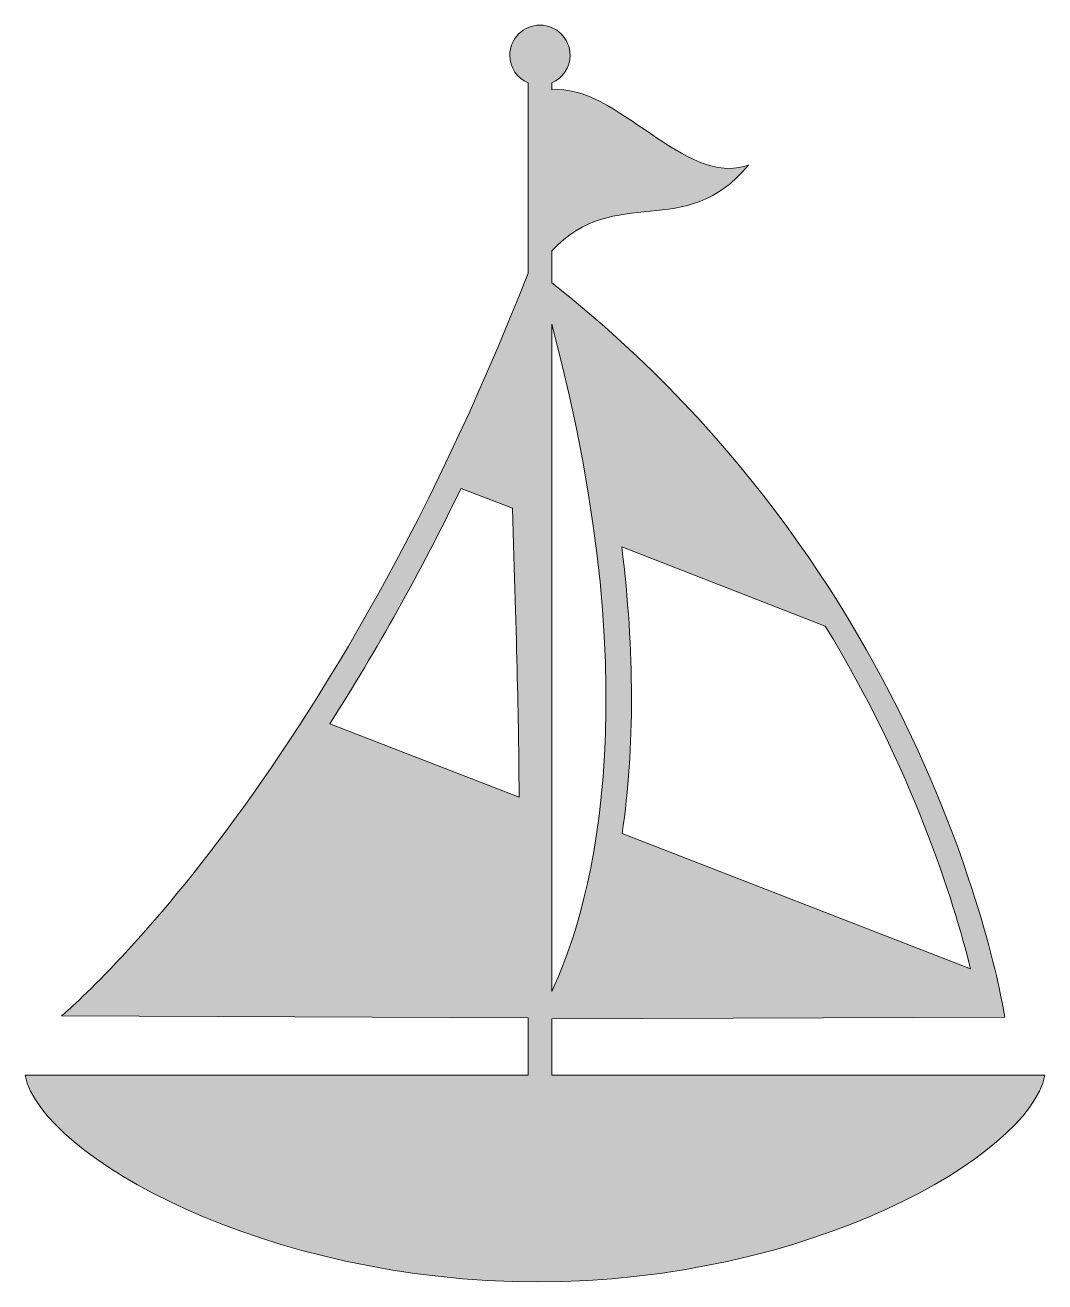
# Model space of a CAD drawing. Header units: inches. Extents: x 0 to 82, y 0 to 102.
import ezdxf

# ---------------------------------------------------------------- set-up
doc = ezdxf.new("R2010")
doc.units = ezdxf.units.IN
doc.header["$MEASUREMENT"] = 0
doc.layers.add('Layer 1', color=7, linetype='Continuous')

msp = doc.modelspace()

# ---------------------------------------------------------------- hatches: boundary and pattern name
at = {"layer": 'Layer 1', "true_color": 0xbed63a}
h = msp.add_hatch(color=63, dxfattribs=at)
h.dxf.hatch_style = 2
edge = h.paths.add_edge_path()
edge.add_spline(control_points=[(42.6, 21.26), (42.6, 21.26), (79.25, 21.4), (79.25, 21.4), (79.25, 21.4), (74.1, 56.05), (42.6, 80.77), (42.6, 80.77), (42.6, 83.35), (42.6, 83.35), (47.78, 88.88), (53.36, 84.04), (58.51, 90.29), (53.36, 88.41), (47.81, 96.94), (42.6, 96.36), (42.6, 96.36), (42.6, 96.93), (42.6, 96.93), (43.47, 97.3), (44.08, 98.16), (44.08, 99.16), (44.08, 100.51), (42.99, 101.6), (41.65, 101.6), (40.3, 101.6), (39.21, 100.51), (39.21, 99.16), (39.21, 98.16), (39.82, 97.3), (40.69, 96.93), (40.69, 96.93), (40.69, 81.56), (40.69, 81.56), (24.03, 38.93), (2.94, 21.5), (2.94, 21.5), (2.94, 21.5), (40.69, 21.35), (40.69, 21.35), (40.69, 21.35), (40.69, 16.7), (40.69, 16.7), (40.69, 16.7), (0, 16.7), (0, 16.7), (1.36, 10.12), (19.51, 0), (41.45, 0), (63.4, 0), (81.13, 10.12), (82.49, 16.7), (82.49, 16.7), (42.6, 16.7), (42.6, 16.7), (42.6, 16.7), (42.6, 21.26), (42.6, 21.26)], knot_values=[0, 0, 0, 0, 1, 1, 1, 2, 2, 2, 3, 3, 3, 4, 4, 4, 5, 5, 5, 6, 6, 6, 7, 7, 7, 8, 8, 8, 9, 9, 9, 10, 10, 10, 11, 11, 11, 12, 12, 12, 13, 13, 13, 14, 14, 14, 15, 15, 15, 16, 16, 16, 17, 17, 17, 18, 18, 18, 19, 19, 19, 19], degree=3, periodic=1)
edge = h.paths.add_edge_path()
edge.add_spline(control_points=[(64.73, 53.02), (71.8, 41.46), (75.1, 30.84), (76.48, 25.32), (76.48, 25.32), (48.3, 36.25), (48.3, 36.25), (49.31, 43.21), (49.3, 50.98), (48.27, 59.41), (48.27, 59.41), (64.73, 53.02), (64.73, 53.02)], knot_values=[0, 0, 0, 0, 1, 1, 1, 2, 2, 2, 3, 3, 3, 4, 4, 4, 4], degree=3, periodic=1)
edge = h.paths.add_edge_path()
edge.add_spline(control_points=[(42.6, 77.43), (50.95, 46.1), (45.32, 29.18), (42.6, 23.48), (42.6, 23.48), (42.6, 77.43), (42.6, 77.43)], knot_values=[0, 0, 0, 0, 1, 1, 1, 2, 2, 2, 2], degree=3, periodic=1)
edge = h.paths.add_edge_path()
edge.add_spline(control_points=[(24.66, 45.12), (28.43, 51.04), (31.99, 57.42), (35.27, 64.15), (35.27, 64.15), (39.42, 62.54), (39.42, 62.54), (39.76, 51.87), (39.95, 44.51), (39.96, 39.18), (39.96, 39.18), (24.66, 45.12), (24.66, 45.12)], knot_values=[0, 0, 0, 0, 1, 1, 1, 2, 2, 2, 3, 3, 3, 4, 4, 4, 4], degree=3, periodic=1)

# ---------------------------------------------------------------- linework, layer by layer
at = {"layer": 'Layer 1', "lineweight": 0}
for points, knots in [([(42.6, 21.26), (42.6, 21.26), (79.25, 21.4), (79.25, 21.4), (79.25, 21.4), (74.1, 56.05), (42.6, 80.77), (42.6, 80.77), (42.6, 83.35), (42.6, 83.35), (47.78, 88.88), (53.36, 84.04), (58.51, 90.29), (53.36, 88.41), (47.81, 96.94), (42.6, 96.36), (42.6, 96.36), (42.6, 96.93), (42.6, 96.93), (43.47, 97.3), (44.08, 98.16), (44.08, 99.16), (44.08, 100.51), (42.99, 101.6), (41.65, 101.6), (40.3, 101.6), (39.21, 100.51), (39.21, 99.16), (39.21, 98.16), (39.82, 97.3), (40.69, 96.93), (40.69, 96.93), (40.69, 81.56), (40.69, 81.56), (24.03, 38.93), (2.94, 21.5), (2.94, 21.5), (2.94, 21.5), (40.69, 21.35), (40.69, 21.35), (40.69, 21.35), (40.69, 16.7), (40.69, 16.7), (40.69, 16.7), (0, 16.7), (0, 16.7), (1.36, 10.12), (19.51, 0), (41.45, 0), (63.4, 0), (81.13, 10.12), (82.49, 16.7), (82.49, 16.7), (42.6, 16.7), (42.6, 16.7), (42.6, 16.7), (42.6, 21.26), (42.6, 21.26)], [0, 0, 0, 0, 1, 1, 1, 2, 2, 2, 3, 3, 3, 4, 4, 4, 5, 5, 5, 6, 6, 6, 7, 7, 7, 8, 8, 8, 9, 9, 9, 10, 10, 10, 11, 11, 11, 12, 12, 12, 13, 13, 13, 14, 14, 14, 15, 15, 15, 16, 16, 16, 17, 17, 17, 18, 18, 18, 19, 19, 19, 19]), ([(42.6, 77.43), (50.95, 46.1), (45.32, 29.18), (42.6, 23.48), (42.6, 23.48), (42.6, 77.43), (42.6, 77.43)], [0, 0, 0, 0, 1, 1, 1, 2, 2, 2, 2]), ([(24.66, 45.12), (28.43, 51.04), (31.99, 57.42), (35.27, 64.15), (35.27, 64.15), (39.42, 62.54), (39.42, 62.54), (39.76, 51.87), (39.95, 44.51), (39.96, 39.18), (39.96, 39.18), (24.66, 45.12), (24.66, 45.12)], [0, 0, 0, 0, 1, 1, 1, 2, 2, 2, 3, 3, 3, 4, 4, 4, 4]), ([(64.73, 53.02), (71.8, 41.46), (75.1, 30.84), (76.48, 25.32), (76.48, 25.32), (48.3, 36.25), (48.3, 36.25), (49.31, 43.21), (49.3, 50.98), (48.27, 59.41), (48.27, 59.41), (64.73, 53.02), (64.73, 53.02)], [0, 0, 0, 0, 1, 1, 1, 2, 2, 2, 3, 3, 3, 4, 4, 4, 4])]:
    msp.add_open_spline(points, degree=3, knots=knots, dxfattribs=at)

doc.saveas('drawing.dxf')
